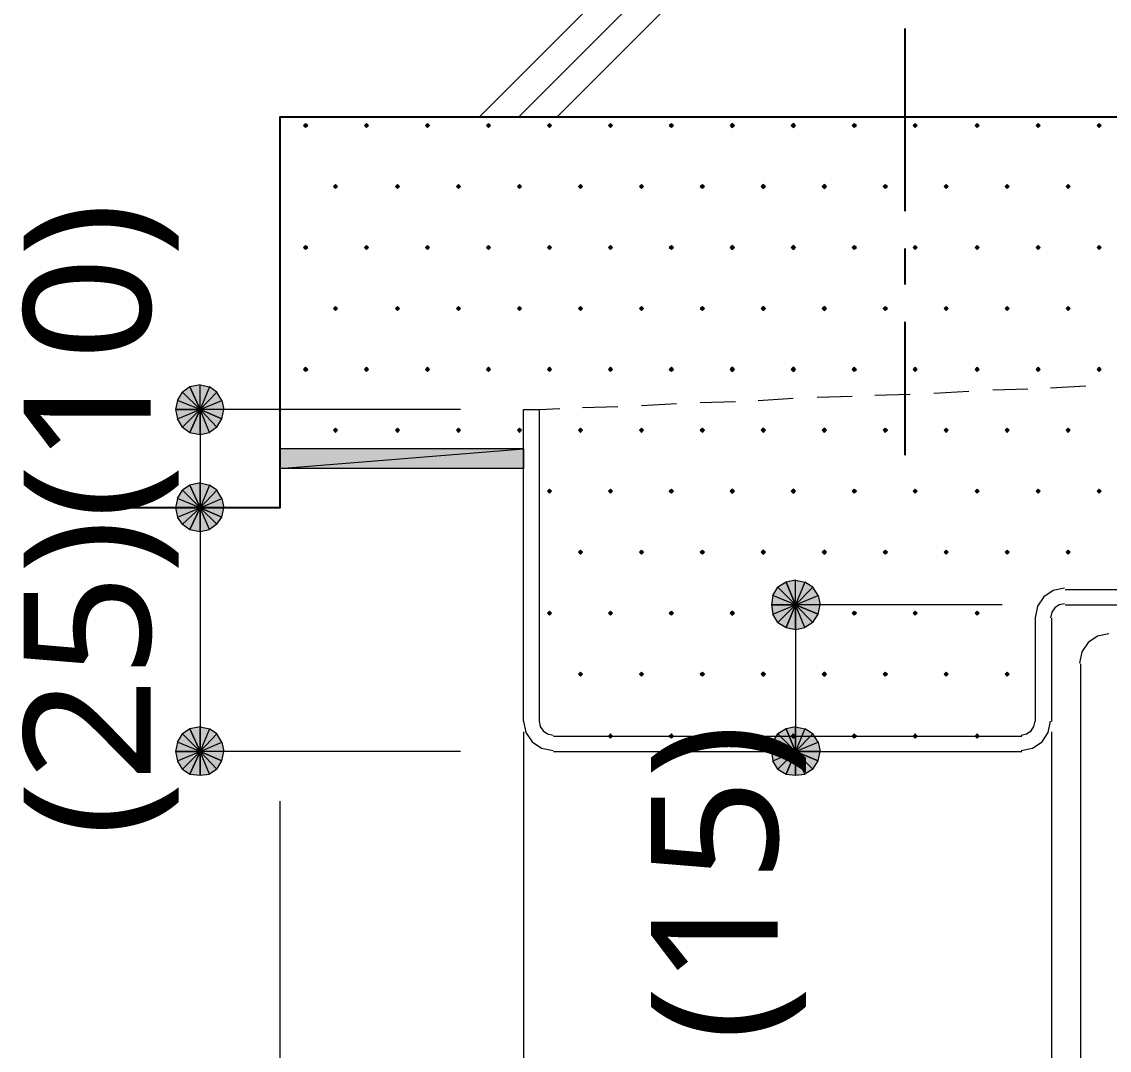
# Model space of a CAD drawing. Header units: millimetres. Extents: x 0 to 420, y 0 to 297.
# Drawn here: x 73.33 to 95.6, y 214.03 to 235.11 of the extents above; entities that cross this region are included whole.
import ezdxf
from ezdxf.enums import TextEntityAlignment as Align

# ---------------------------------------------------------------- set-up
doc = ezdxf.new("R2010")
doc.units = ezdxf.units.MM
doc.styles.add('kst32b', font='NotoSansJP-Variable.ttf')

msp = doc.modelspace()

# ---------------------------------------------------------------- hatches: boundary and pattern name
for points in [[(79.142, 233.024), (79.121, 233.003), (79.1, 232.981), (79.121, 232.96), (79.142, 232.939), (79.163, 232.96), (79.185, 232.981), (79.163, 233.003), (79.142, 233.024)], [(80.391, 233.024), (80.37, 233.003), (80.349, 232.981), (80.37, 232.96), (80.391, 232.939), (80.412, 232.96), (80.433, 232.981), (80.412, 233.003), (80.391, 233.024)], [(81.64, 233.024), (81.619, 233.003), (81.598, 232.981), (81.619, 232.96), (81.64, 232.939), (81.661, 232.96), (81.682, 232.981), (81.661, 233.003), (81.64, 233.024)], [(82.889, 233.024), (82.868, 233.003), (82.846, 232.981), (82.868, 232.96), (82.889, 232.939), (82.91, 232.96), (82.931, 232.981), (82.91, 233.003), (82.889, 233.024)], [(84.137, 233.024), (84.116, 233.003), (84.095, 232.981), (84.116, 232.96), (84.137, 232.939), (84.159, 232.96), (84.18, 232.981), (84.159, 233.003), (84.137, 233.024)], [(85.386, 233.024), (85.365, 233.003), (85.344, 232.981), (85.365, 232.96), (85.386, 232.939), (85.408, 232.96), (85.429, 232.981), (85.408, 233.003), (85.386, 233.024)], [(86.635, 233.024), (86.614, 233.003), (86.593, 232.981), (86.614, 232.96), (86.635, 232.939), (86.656, 232.96), (86.678, 232.981), (86.656, 233.003), (86.635, 233.024)], [(87.884, 233.024), (87.863, 233.003), (87.842, 232.981), (87.863, 232.96), (87.884, 232.939), (87.905, 232.96), (87.926, 232.981), (87.905, 233.003), (87.884, 233.024)], [(89.133, 233.024), (89.112, 233.003), (89.091, 232.981), (89.112, 232.96), (89.133, 232.939), (89.154, 232.96), (89.175, 232.981), (89.154, 233.003), (89.133, 233.024)], [(90.382, 233.024), (90.361, 233.003), (90.339, 232.981), (90.361, 232.96), (90.382, 232.939), (90.403, 232.96), (90.424, 232.981), (90.403, 233.003), (90.382, 233.024)], [(91.631, 233.024), (91.609, 233.003), (91.588, 232.981), (91.609, 232.96), (91.631, 232.939), (91.652, 232.96), (91.673, 232.981), (91.652, 233.003), (91.631, 233.024)], [(92.901, 233.024), (92.879, 233.003), (92.858, 232.981), (92.879, 232.96), (92.901, 232.939), (92.922, 232.96), (92.943, 232.981), (92.922, 233.003), (92.901, 233.024)], [(94.149, 233.024), (94.128, 233.003), (94.107, 232.981), (94.128, 232.96), (94.149, 232.939), (94.171, 232.96), (94.192, 232.981), (94.171, 233.003), (94.149, 233.024)], [(95.398, 233.024), (95.377, 233.003), (95.356, 232.981), (95.377, 232.96), (95.398, 232.939), (95.419, 232.96), (95.441, 232.981), (95.419, 233.003), (95.398, 233.024)], [(79.756, 231.775), (79.735, 231.754), (79.714, 231.733), (79.735, 231.712), (79.756, 231.69), (79.777, 231.712), (79.798, 231.733), (79.777, 231.754), (79.756, 231.775)], [(81.026, 231.775), (81.005, 231.754), (80.984, 231.733), (81.005, 231.712), (81.026, 231.69), (81.047, 231.712), (81.068, 231.733), (81.047, 231.754), (81.026, 231.775)], [(82.275, 231.775), (82.254, 231.754), (82.233, 231.733), (82.254, 231.712), (82.275, 231.69), (82.296, 231.712), (82.317, 231.733), (82.296, 231.754), (82.275, 231.775)], [(83.524, 231.775), (83.503, 231.754), (83.481, 231.733), (83.503, 231.712), (83.524, 231.69), (83.545, 231.712), (83.566, 231.733), (83.545, 231.754), (83.524, 231.775)], [(84.773, 231.775), (84.751, 231.754), (84.73, 231.733), (84.751, 231.712), (84.773, 231.69), (84.794, 231.712), (84.815, 231.733), (84.794, 231.754), (84.773, 231.775)], [(86.021, 231.775), (86, 231.754), (85.979, 231.733), (86, 231.712), (86.021, 231.69), (86.043, 231.712), (86.064, 231.733), (86.043, 231.754), (86.021, 231.775)], [(87.27, 231.775), (87.249, 231.754), (87.228, 231.733), (87.249, 231.712), (87.27, 231.69), (87.291, 231.712), (87.312, 231.733), (87.291, 231.754), (87.27, 231.775)], [(88.519, 231.775), (88.498, 231.754), (88.477, 231.733), (88.498, 231.712), (88.519, 231.69), (88.54, 231.712), (88.561, 231.733), (88.54, 231.754), (88.519, 231.775)], [(89.768, 231.775), (89.747, 231.754), (89.726, 231.733), (89.747, 231.712), (89.768, 231.69), (89.789, 231.712), (89.81, 231.733), (89.789, 231.754), (89.768, 231.775)], [(91.017, 231.775), (90.996, 231.754), (90.974, 231.733), (90.996, 231.712), (91.017, 231.69), (91.038, 231.712), (91.059, 231.733), (91.038, 231.754), (91.017, 231.775)], [(92.266, 231.775), (92.244, 231.754), (92.223, 231.733), (92.244, 231.712), (92.266, 231.69), (92.287, 231.712), (92.308, 231.733), (92.287, 231.754), (92.266, 231.775)], [(93.514, 231.775), (93.493, 231.754), (93.472, 231.733), (93.493, 231.712), (93.514, 231.69), (93.536, 231.712), (93.557, 231.733), (93.536, 231.754), (93.514, 231.775)], [(94.763, 231.775), (94.742, 231.754), (94.721, 231.733), (94.742, 231.712), (94.763, 231.69), (94.784, 231.712), (94.805, 231.733), (94.784, 231.754), (94.763, 231.775)], [(79.142, 230.526), (79.121, 230.505), (79.1, 230.484), (79.121, 230.463), (79.142, 230.441), (79.163, 230.463), (79.185, 230.484), (79.163, 230.505), (79.142, 230.526)], [(80.391, 230.526), (80.37, 230.505), (80.349, 230.484), (80.37, 230.463), (80.391, 230.441), (80.412, 230.463), (80.433, 230.484), (80.412, 230.505), (80.391, 230.526)], [(81.64, 230.526), (81.619, 230.505), (81.598, 230.484), (81.619, 230.463), (81.64, 230.441), (81.661, 230.463), (81.682, 230.484), (81.661, 230.505), (81.64, 230.526)], [(82.889, 230.526), (82.868, 230.505), (82.846, 230.484), (82.868, 230.463), (82.889, 230.441), (82.91, 230.463), (82.931, 230.484), (82.91, 230.505), (82.889, 230.526)], [(84.137, 230.526), (84.116, 230.505), (84.095, 230.484), (84.116, 230.463), (84.137, 230.441), (84.159, 230.463), (84.18, 230.484), (84.159, 230.505), (84.137, 230.526)], [(85.386, 230.526), (85.365, 230.505), (85.344, 230.484), (85.365, 230.463), (85.386, 230.441), (85.408, 230.463), (85.429, 230.484), (85.408, 230.505), (85.386, 230.526)], [(86.635, 230.526), (86.614, 230.505), (86.593, 230.484), (86.614, 230.463), (86.635, 230.441), (86.656, 230.463), (86.678, 230.484), (86.656, 230.505), (86.635, 230.526)], [(87.884, 230.526), (87.863, 230.505), (87.842, 230.484), (87.863, 230.463), (87.884, 230.441), (87.905, 230.463), (87.926, 230.484), (87.905, 230.505), (87.884, 230.526)], [(89.133, 230.526), (89.112, 230.505), (89.091, 230.484), (89.112, 230.463), (89.133, 230.441), (89.154, 230.463), (89.175, 230.484), (89.154, 230.505), (89.133, 230.526)], [(90.382, 230.526), (90.361, 230.505), (90.339, 230.484), (90.361, 230.463), (90.382, 230.441), (90.403, 230.463), (90.424, 230.484), (90.403, 230.505), (90.382, 230.526)], [(91.631, 230.526), (91.609, 230.505), (91.588, 230.484), (91.609, 230.463), (91.631, 230.441), (91.652, 230.463), (91.673, 230.484), (91.652, 230.505), (91.631, 230.526)], [(92.901, 230.526), (92.879, 230.505), (92.858, 230.484), (92.879, 230.463), (92.901, 230.441), (92.922, 230.463), (92.943, 230.484), (92.922, 230.505), (92.901, 230.526)], [(94.149, 230.526), (94.128, 230.505), (94.107, 230.484), (94.128, 230.463), (94.149, 230.441), (94.171, 230.463), (94.192, 230.484), (94.171, 230.505), (94.149, 230.526)], [(95.398, 230.526), (95.377, 230.505), (95.356, 230.484), (95.377, 230.463), (95.398, 230.441), (95.419, 230.463), (95.441, 230.484), (95.419, 230.505), (95.398, 230.526)], [(79.756, 229.277), (79.735, 229.256), (79.714, 229.235), (79.735, 229.214), (79.756, 229.193), (79.777, 229.214), (79.798, 229.235), (79.777, 229.256), (79.756, 229.277)], [(81.026, 229.277), (81.005, 229.256), (80.984, 229.235), (81.005, 229.214), (81.026, 229.193), (81.047, 229.214), (81.068, 229.235), (81.047, 229.256), (81.026, 229.277)], [(82.275, 229.277), (82.254, 229.256), (82.233, 229.235), (82.254, 229.214), (82.275, 229.193), (82.296, 229.214), (82.317, 229.235), (82.296, 229.256), (82.275, 229.277)], [(83.524, 229.277), (83.503, 229.256), (83.481, 229.235), (83.503, 229.214), (83.524, 229.193), (83.545, 229.214), (83.566, 229.235), (83.545, 229.256), (83.524, 229.277)], [(84.773, 229.277), (84.751, 229.256), (84.73, 229.235), (84.751, 229.214), (84.773, 229.193), (84.794, 229.214), (84.815, 229.235), (84.794, 229.256), (84.773, 229.277)], [(86.021, 229.277), (86, 229.256), (85.979, 229.235), (86, 229.214), (86.021, 229.193), (86.043, 229.214), (86.064, 229.235), (86.043, 229.256), (86.021, 229.277)], [(87.27, 229.277), (87.249, 229.256), (87.228, 229.235), (87.249, 229.214), (87.27, 229.193), (87.291, 229.214), (87.312, 229.235), (87.291, 229.256), (87.27, 229.277)], [(88.519, 229.277), (88.498, 229.256), (88.477, 229.235), (88.498, 229.214), (88.519, 229.193), (88.54, 229.214), (88.561, 229.235), (88.54, 229.256), (88.519, 229.277)], [(89.768, 229.277), (89.747, 229.256), (89.726, 229.235), (89.747, 229.214), (89.768, 229.193), (89.789, 229.214), (89.81, 229.235), (89.789, 229.256), (89.768, 229.277)], [(91.017, 229.277), (90.996, 229.256), (90.974, 229.235), (90.996, 229.214), (91.017, 229.193), (91.038, 229.214), (91.059, 229.235), (91.038, 229.256), (91.017, 229.277)], [(92.266, 229.277), (92.244, 229.256), (92.223, 229.235), (92.244, 229.214), (92.266, 229.193), (92.287, 229.214), (92.308, 229.235), (92.287, 229.256), (92.266, 229.277)], [(93.514, 229.277), (93.493, 229.256), (93.472, 229.235), (93.493, 229.214), (93.514, 229.193), (93.536, 229.214), (93.557, 229.235), (93.536, 229.256), (93.514, 229.277)], [(94.763, 229.277), (94.742, 229.256), (94.721, 229.235), (94.742, 229.214), (94.763, 229.193), (94.784, 229.214), (94.805, 229.235), (94.784, 229.256), (94.763, 229.277)], [(79.142, 228.029), (79.121, 228.007), (79.1, 227.986), (79.121, 227.965), (79.142, 227.944), (79.163, 227.965), (79.185, 227.986), (79.163, 228.007), (79.142, 228.029)], [(80.391, 228.029), (80.37, 228.007), (80.349, 227.986), (80.37, 227.965), (80.391, 227.944), (80.412, 227.965), (80.433, 227.986), (80.412, 228.007), (80.391, 228.029)], [(81.64, 228.029), (81.619, 228.007), (81.598, 227.986), (81.619, 227.965), (81.64, 227.944), (81.661, 227.965), (81.682, 227.986), (81.661, 228.007), (81.64, 228.029)], [(82.889, 228.029), (82.868, 228.007), (82.846, 227.986), (82.868, 227.965), (82.889, 227.944), (82.91, 227.965), (82.931, 227.986), (82.91, 228.007), (82.889, 228.029)], [(84.137, 228.029), (84.116, 228.007), (84.095, 227.986), (84.116, 227.965), (84.137, 227.944), (84.159, 227.965), (84.18, 227.986), (84.159, 228.007), (84.137, 228.029)], [(85.386, 228.029), (85.365, 228.007), (85.344, 227.986), (85.365, 227.965), (85.386, 227.944), (85.408, 227.965), (85.429, 227.986), (85.408, 228.007), (85.386, 228.029)], [(86.635, 228.029), (86.614, 228.007), (86.593, 227.986), (86.614, 227.965), (86.635, 227.944), (86.656, 227.965), (86.678, 227.986), (86.656, 228.007), (86.635, 228.029)], [(87.884, 228.029), (87.863, 228.007), (87.842, 227.986), (87.863, 227.965), (87.884, 227.944), (87.905, 227.965), (87.926, 227.986), (87.905, 228.007), (87.884, 228.029)], [(89.133, 228.029), (89.112, 228.007), (89.091, 227.986), (89.112, 227.965), (89.133, 227.944), (89.154, 227.965), (89.175, 227.986), (89.154, 228.007), (89.133, 228.029)], [(90.382, 228.029), (90.361, 228.007), (90.339, 227.986), (90.361, 227.965), (90.382, 227.944), (90.403, 227.965), (90.424, 227.986), (90.403, 228.007), (90.382, 228.029)], [(91.631, 228.029), (91.609, 228.007), (91.588, 227.986), (91.609, 227.965), (91.631, 227.944), (91.652, 227.965), (91.673, 227.986), (91.652, 228.007), (91.631, 228.029)], [(92.901, 228.029), (92.879, 228.007), (92.858, 227.986), (92.879, 227.965), (92.901, 227.944), (92.922, 227.965), (92.943, 227.986), (92.922, 228.007), (92.901, 228.029)], [(94.149, 228.029), (94.128, 228.007), (94.107, 227.986), (94.128, 227.965), (94.149, 227.944), (94.171, 227.965), (94.192, 227.986), (94.171, 228.007), (94.149, 228.029)], [(95.398, 228.029), (95.377, 228.007), (95.356, 227.986), (95.377, 227.965), (95.398, 227.944), (95.419, 227.965), (95.441, 227.986), (95.419, 228.007), (95.398, 228.029)], [(76.771, 226.695), (76.983, 226.653), (76.983, 227.161), (76.771, 226.695)], [(79.756, 226.78), (79.735, 226.758), (79.714, 226.737), (79.735, 226.716), (79.756, 226.695), (79.777, 226.716), (79.798, 226.737), (79.777, 226.758), (79.756, 226.78)], [(81.026, 226.78), (81.005, 226.758), (80.984, 226.737), (81.005, 226.716), (81.026, 226.695), (81.047, 226.716), (81.068, 226.737), (81.047, 226.758), (81.026, 226.78)], [(82.275, 226.78), (82.254, 226.758), (82.233, 226.737), (82.254, 226.716), (82.275, 226.695), (82.296, 226.716), (82.317, 226.737), (82.296, 226.758), (82.275, 226.78)], [(83.524, 226.78), (83.503, 226.758), (83.481, 226.737), (83.503, 226.716), (83.524, 226.695), (83.545, 226.716), (83.566, 226.737), (83.545, 226.758), (83.524, 226.78)], [(84.773, 226.78), (84.751, 226.758), (84.73, 226.737), (84.751, 226.716), (84.773, 226.695), (84.794, 226.716), (84.815, 226.737), (84.794, 226.758), (84.773, 226.78)], [(86.021, 226.78), (86, 226.758), (85.979, 226.737), (86, 226.716), (86.021, 226.695), (86.043, 226.716), (86.064, 226.737), (86.043, 226.758), (86.021, 226.78)], [(87.27, 226.78), (87.249, 226.758), (87.228, 226.737), (87.249, 226.716), (87.27, 226.695), (87.291, 226.716), (87.312, 226.737), (87.291, 226.758), (87.27, 226.78)], [(88.519, 226.78), (88.498, 226.758), (88.477, 226.737), (88.498, 226.716), (88.519, 226.695), (88.54, 226.716), (88.561, 226.737), (88.54, 226.758), (88.519, 226.78)], [(89.768, 226.78), (89.747, 226.758), (89.726, 226.737), (89.747, 226.716), (89.768, 226.695), (89.789, 226.716), (89.81, 226.737), (89.789, 226.758), (89.768, 226.78)], [(91.017, 226.78), (90.996, 226.758), (90.974, 226.737), (90.996, 226.716), (91.017, 226.695), (91.038, 226.716), (91.059, 226.737), (91.038, 226.758), (91.017, 226.78)], [(92.266, 226.78), (92.244, 226.758), (92.223, 226.737), (92.244, 226.716), (92.266, 226.695), (92.287, 226.716), (92.308, 226.737), (92.287, 226.758), (92.266, 226.78)], [(93.514, 226.78), (93.493, 226.758), (93.472, 226.737), (93.493, 226.716), (93.514, 226.695), (93.536, 226.716), (93.557, 226.737), (93.536, 226.758), (93.514, 226.78)], [(94.763, 226.78), (94.742, 226.758), (94.721, 226.737), (94.742, 226.716), (94.763, 226.695), (94.784, 226.716), (94.805, 226.737), (94.784, 226.758), (94.763, 226.78)], [(84.137, 225.531), (84.116, 225.51), (84.095, 225.488), (84.116, 225.467), (84.137, 225.446), (84.159, 225.467), (84.18, 225.488), (84.159, 225.51), (84.137, 225.531)], [(85.386, 225.531), (85.365, 225.51), (85.344, 225.488), (85.365, 225.467), (85.386, 225.446), (85.408, 225.467), (85.429, 225.488), (85.408, 225.51), (85.386, 225.531)], [(86.635, 225.531), (86.614, 225.51), (86.593, 225.488), (86.614, 225.467), (86.635, 225.446), (86.656, 225.467), (86.678, 225.488), (86.656, 225.51), (86.635, 225.531)], [(87.884, 225.531), (87.863, 225.51), (87.842, 225.488), (87.863, 225.467), (87.884, 225.446), (87.905, 225.467), (87.926, 225.488), (87.905, 225.51), (87.884, 225.531)], [(89.133, 225.531), (89.112, 225.51), (89.091, 225.488), (89.112, 225.467), (89.133, 225.446), (89.154, 225.467), (89.175, 225.488), (89.154, 225.51), (89.133, 225.531)], [(90.382, 225.531), (90.361, 225.51), (90.339, 225.488), (90.361, 225.467), (90.382, 225.446), (90.403, 225.467), (90.424, 225.488), (90.403, 225.51), (90.382, 225.531)], [(91.631, 225.531), (91.609, 225.51), (91.588, 225.488), (91.609, 225.467), (91.631, 225.446), (91.652, 225.467), (91.673, 225.488), (91.652, 225.51), (91.631, 225.531)], [(92.901, 225.531), (92.879, 225.51), (92.858, 225.488), (92.879, 225.467), (92.901, 225.446), (92.922, 225.467), (92.943, 225.488), (92.922, 225.51), (92.901, 225.531)], [(94.149, 225.531), (94.128, 225.51), (94.107, 225.488), (94.128, 225.467), (94.149, 225.446), (94.171, 225.467), (94.192, 225.488), (94.171, 225.51), (94.149, 225.531)], [(95.398, 225.531), (95.377, 225.51), (95.356, 225.488), (95.377, 225.467), (95.398, 225.446), (95.419, 225.467), (95.441, 225.488), (95.419, 225.51), (95.398, 225.531)], [(76.771, 224.705), (76.983, 224.663), (76.983, 225.15), (76.771, 224.705)], [(84.773, 224.282), (84.751, 224.261), (84.73, 224.24), (84.751, 224.218), (84.773, 224.197), (84.794, 224.218), (84.815, 224.24), (84.794, 224.261), (84.773, 224.282)], [(86.021, 224.282), (86, 224.261), (85.979, 224.24), (86, 224.218), (86.021, 224.197), (86.043, 224.218), (86.064, 224.24), (86.043, 224.261), (86.021, 224.282)], [(87.27, 224.282), (87.249, 224.261), (87.228, 224.24), (87.249, 224.218), (87.27, 224.197), (87.291, 224.218), (87.312, 224.24), (87.291, 224.261), (87.27, 224.282)], [(88.519, 224.282), (88.498, 224.261), (88.477, 224.24), (88.498, 224.218), (88.519, 224.197), (88.54, 224.218), (88.561, 224.24), (88.54, 224.261), (88.519, 224.282)], [(89.768, 224.282), (89.747, 224.261), (89.726, 224.24), (89.747, 224.218), (89.768, 224.197), (89.789, 224.218), (89.81, 224.24), (89.789, 224.261), (89.768, 224.282)], [(91.017, 224.282), (90.996, 224.261), (90.974, 224.24), (90.996, 224.218), (91.017, 224.197), (91.038, 224.218), (91.059, 224.24), (91.038, 224.261), (91.017, 224.282)], [(92.266, 224.282), (92.244, 224.261), (92.223, 224.24), (92.244, 224.218), (92.266, 224.197), (92.287, 224.218), (92.308, 224.24), (92.287, 224.261), (92.266, 224.282)], [(93.514, 224.282), (93.493, 224.261), (93.472, 224.24), (93.493, 224.218), (93.514, 224.197), (93.536, 224.218), (93.557, 224.24), (93.536, 224.261), (93.514, 224.282)], [(94.763, 224.282), (94.742, 224.261), (94.721, 224.24), (94.742, 224.218), (94.763, 224.197), (94.784, 224.218), (94.805, 224.24), (94.784, 224.261), (94.763, 224.282)], [(84.137, 223.033), (84.116, 223.012), (84.095, 222.991), (84.116, 222.97), (84.137, 222.948), (84.159, 222.97), (84.18, 222.991), (84.159, 223.012), (84.137, 223.033)], [(85.386, 223.033), (85.365, 223.012), (85.344, 222.991), (85.365, 222.97), (85.386, 222.948), (85.408, 222.97), (85.429, 222.991), (85.408, 223.012), (85.386, 223.033)], [(86.635, 223.033), (86.614, 223.012), (86.593, 222.991), (86.614, 222.97), (86.635, 222.948), (86.656, 222.97), (86.678, 222.991), (86.656, 223.012), (86.635, 223.033)], [(87.884, 223.033), (87.863, 223.012), (87.842, 222.991), (87.863, 222.97), (87.884, 222.948), (87.905, 222.97), (87.926, 222.991), (87.905, 223.012), (87.884, 223.033)], [(88.985, 222.695), (89.175, 222.652), (89.175, 223.16), (88.985, 222.695)], [(90.382, 223.033), (90.361, 223.012), (90.339, 222.991), (90.361, 222.97), (90.382, 222.948), (90.403, 222.97), (90.424, 222.991), (90.403, 223.012), (90.382, 223.033)], [(91.631, 223.033), (91.609, 223.012), (91.588, 222.991), (91.609, 222.97), (91.631, 222.948), (91.652, 222.97), (91.673, 222.991), (91.652, 223.012), (91.631, 223.033)], [(92.901, 223.033), (92.879, 223.012), (92.858, 222.991), (92.879, 222.97), (92.901, 222.948), (92.922, 222.97), (92.943, 222.991), (92.922, 223.012), (92.901, 223.033)], [(84.773, 221.784), (84.751, 221.763), (84.73, 221.742), (84.751, 221.721), (84.773, 221.7), (84.794, 221.721), (84.815, 221.742), (84.794, 221.763), (84.773, 221.784)], [(86.021, 221.784), (86, 221.763), (85.979, 221.742), (86, 221.721), (86.021, 221.7), (86.043, 221.721), (86.064, 221.742), (86.043, 221.763), (86.021, 221.784)], [(87.27, 221.784), (87.249, 221.763), (87.228, 221.742), (87.249, 221.721), (87.27, 221.7), (87.291, 221.721), (87.312, 221.742), (87.291, 221.763), (87.27, 221.784)], [(88.519, 221.784), (88.498, 221.763), (88.477, 221.742), (88.498, 221.721), (88.519, 221.7), (88.54, 221.721), (88.561, 221.742), (88.54, 221.763), (88.519, 221.784)], [(89.768, 221.784), (89.747, 221.763), (89.726, 221.742), (89.747, 221.721), (89.768, 221.7), (89.789, 221.721), (89.81, 221.742), (89.789, 221.763), (89.768, 221.784)], [(91.017, 221.784), (90.996, 221.763), (90.974, 221.742), (90.996, 221.721), (91.017, 221.7), (91.038, 221.721), (91.059, 221.742), (91.038, 221.763), (91.017, 221.784)], [(92.266, 221.784), (92.244, 221.763), (92.223, 221.742), (92.244, 221.721), (92.266, 221.7), (92.287, 221.721), (92.308, 221.742), (92.287, 221.763), (92.266, 221.784)], [(93.514, 221.784), (93.493, 221.763), (93.472, 221.742), (93.493, 221.721), (93.514, 221.7), (93.536, 221.721), (93.557, 221.742), (93.536, 221.763), (93.514, 221.784)], [(85.386, 220.514), (85.365, 220.493), (85.344, 220.472), (85.365, 220.451), (85.386, 220.43), (85.408, 220.451), (85.429, 220.472), (85.408, 220.493), (85.386, 220.514)], [(86.635, 220.514), (86.614, 220.493), (86.593, 220.472), (86.614, 220.451), (86.635, 220.43), (86.656, 220.451), (86.678, 220.472), (86.656, 220.493), (86.635, 220.514)], [(87.884, 220.514), (87.863, 220.493), (87.842, 220.472), (87.863, 220.451), (87.884, 220.43), (87.905, 220.451), (87.926, 220.472), (87.905, 220.493), (87.884, 220.514)], [(89.133, 220.514), (89.112, 220.493), (89.091, 220.472), (89.112, 220.451), (89.133, 220.43), (89.154, 220.451), (89.175, 220.472), (89.154, 220.493), (89.133, 220.514)], [(90.382, 220.514), (90.361, 220.493), (90.339, 220.472), (90.361, 220.451), (90.382, 220.43), (90.403, 220.451), (90.424, 220.472), (90.403, 220.493), (90.382, 220.514)], [(91.631, 220.514), (91.609, 220.493), (91.588, 220.472), (91.609, 220.451), (91.631, 220.43), (91.652, 220.451), (91.673, 220.472), (91.652, 220.493), (91.631, 220.514)], [(92.901, 220.514), (92.879, 220.493), (92.858, 220.472), (92.879, 220.451), (92.901, 220.43), (92.922, 220.451), (92.943, 220.472), (92.922, 220.493), (92.901, 220.514)], [(76.771, 219.689), (76.983, 219.668), (76.983, 220.154), (76.771, 219.689)], [(88.985, 219.689), (89.175, 219.668), (89.175, 220.154), (88.985, 219.689)]]:
    msp.add_hatch(color=7).paths.add_polyline_path(points)
h = msp.add_hatch(color=7)
h.paths.add_polyline_path([(77.322, 227.521), (77.174, 227.626), (76.983, 227.161), (77.322, 227.521)])
h.paths.add_polyline_path([(77.174, 227.626), (76.983, 227.161), (76.983, 227.669), (77.174, 227.626)])
h.paths.add_polyline_path([(76.983, 227.161), (76.983, 227.669), (76.771, 227.626), (76.983, 227.161)])
h = msp.add_hatch(color=7)
h.paths.add_polyline_path([(76.771, 227.626), (76.623, 227.521), (76.983, 227.161), (76.771, 227.626)])
h.paths.add_polyline_path([(76.623, 227.521), (76.983, 227.161), (76.518, 227.351), (76.623, 227.521)])
h.paths.add_polyline_path([(76.983, 227.161), (76.518, 227.351), (76.475, 227.161), (76.983, 227.161)])
h = msp.add_hatch(color=7)
h.paths.add_polyline_path([(77.428, 226.97), (77.47, 227.161), (76.983, 227.161), (77.428, 226.97)])
h.paths.add_polyline_path([(77.47, 227.161), (76.983, 227.161), (77.428, 227.351), (77.47, 227.161)])
h.paths.add_polyline_path([(76.983, 227.161), (77.428, 227.351), (77.322, 227.521), (76.983, 227.161)])
h = msp.add_hatch(color=7)
h.paths.add_polyline_path([(76.475, 227.161), (76.518, 226.97), (76.983, 227.161), (76.475, 227.161)])
h.paths.add_polyline_path([(76.518, 226.97), (76.983, 227.161), (76.623, 226.801), (76.518, 226.97)])
h.paths.add_polyline_path([(76.983, 227.161), (76.623, 226.801), (76.771, 226.695), (76.983, 227.161)])
h = msp.add_hatch(color=7)
h.paths.add_polyline_path([(76.983, 226.653), (77.174, 226.695), (76.983, 227.161), (76.983, 226.653)])
h.paths.add_polyline_path([(77.174, 226.695), (76.983, 227.161), (77.322, 226.801), (77.174, 226.695)])
h.paths.add_polyline_path([(76.983, 227.161), (77.322, 226.801), (77.428, 226.97), (76.983, 227.161)])
h = msp.add_hatch(color=7)
h.paths.add_polyline_path([(78.613, 226.356), (78.613, 225.954), (83.608, 226.356), (78.613, 226.356)])
h.paths.add_polyline_path([(78.613, 225.954), (83.608, 226.356), (83.608, 225.954), (78.613, 225.954)])
h = msp.add_hatch(color=7)
h.paths.add_polyline_path([(76.771, 225.615), (76.623, 225.51), (76.983, 225.15), (76.771, 225.615)])
h.paths.add_polyline_path([(76.623, 225.51), (76.983, 225.15), (76.518, 225.34), (76.623, 225.51)])
h.paths.add_polyline_path([(76.983, 225.15), (76.518, 225.34), (76.475, 225.15), (76.983, 225.15)])
h = msp.add_hatch(color=7)
h.paths.add_polyline_path([(77.322, 225.51), (77.174, 225.615), (76.983, 225.15), (77.322, 225.51)])
h.paths.add_polyline_path([(77.174, 225.615), (76.983, 225.15), (76.983, 225.658), (77.174, 225.615)])
h.paths.add_polyline_path([(76.983, 225.15), (76.983, 225.658), (76.771, 225.615), (76.983, 225.15)])
h = msp.add_hatch(color=7)
h.paths.add_polyline_path([(77.428, 224.959), (77.47, 225.15), (76.983, 225.15), (77.428, 224.959)])
h.paths.add_polyline_path([(77.47, 225.15), (76.983, 225.15), (77.428, 225.34), (77.47, 225.15)])
h.paths.add_polyline_path([(76.983, 225.15), (77.428, 225.34), (77.322, 225.51), (76.983, 225.15)])
h = msp.add_hatch(color=7)
h.paths.add_polyline_path([(76.475, 225.15), (76.518, 224.959), (76.983, 225.15), (76.475, 225.15)])
h.paths.add_polyline_path([(76.518, 224.959), (76.983, 225.15), (76.623, 224.811), (76.518, 224.959)])
h.paths.add_polyline_path([(76.983, 225.15), (76.623, 224.811), (76.771, 224.705), (76.983, 225.15)])
h = msp.add_hatch(color=7)
h.paths.add_polyline_path([(76.983, 224.663), (77.174, 224.705), (76.983, 225.15), (76.983, 224.663)])
h.paths.add_polyline_path([(77.174, 224.705), (76.983, 225.15), (77.322, 224.811), (77.174, 224.705)])
h.paths.add_polyline_path([(76.983, 225.15), (77.322, 224.811), (77.428, 224.959), (76.983, 225.15)])
h = msp.add_hatch(color=7)
h.paths.add_polyline_path([(89.535, 223.52), (89.366, 223.626), (89.175, 223.16), (89.535, 223.52)])
h.paths.add_polyline_path([(89.366, 223.626), (89.175, 223.16), (89.175, 223.668), (89.366, 223.626)])
h.paths.add_polyline_path([(89.175, 223.16), (89.175, 223.668), (88.985, 223.626), (89.175, 223.16)])
h = msp.add_hatch(color=7)
h.paths.add_polyline_path([(88.985, 223.626), (88.815, 223.52), (89.175, 223.16), (88.985, 223.626)])
h.paths.add_polyline_path([(88.815, 223.52), (89.175, 223.16), (88.71, 223.351), (88.815, 223.52)])
h.paths.add_polyline_path([(89.175, 223.16), (88.71, 223.351), (88.688, 223.16), (89.175, 223.16)])
h = msp.add_hatch(color=7)
h.paths.add_polyline_path([(89.641, 222.97), (89.683, 223.16), (89.175, 223.16), (89.641, 222.97)])
h.paths.add_polyline_path([(89.683, 223.16), (89.175, 223.16), (89.641, 223.351), (89.683, 223.16)])
h.paths.add_polyline_path([(89.175, 223.16), (89.641, 223.351), (89.535, 223.52), (89.175, 223.16)])
h = msp.add_hatch(color=7)
h.paths.add_polyline_path([(88.688, 223.16), (88.71, 222.97), (89.175, 223.16), (88.688, 223.16)])
h.paths.add_polyline_path([(88.71, 222.97), (89.175, 223.16), (88.815, 222.8), (88.71, 222.97)])
h.paths.add_polyline_path([(89.175, 223.16), (88.815, 222.8), (88.985, 222.695), (89.175, 223.16)])
h = msp.add_hatch(color=7)
h.paths.add_polyline_path([(89.175, 222.652), (89.366, 222.695), (89.175, 223.16), (89.175, 222.652)])
h.paths.add_polyline_path([(89.366, 222.695), (89.175, 223.16), (89.535, 222.8), (89.366, 222.695)])
h.paths.add_polyline_path([(89.175, 223.16), (89.535, 222.8), (89.641, 222.97), (89.175, 223.16)])
h = msp.add_hatch(color=7)
h.paths.add_polyline_path([(76.771, 220.62), (76.623, 220.514), (76.983, 220.154), (76.771, 220.62)])
h.paths.add_polyline_path([(76.623, 220.514), (76.983, 220.154), (76.518, 220.345), (76.623, 220.514)])
h.paths.add_polyline_path([(76.983, 220.154), (76.518, 220.345), (76.475, 220.154), (76.983, 220.154)])
h = msp.add_hatch(color=7)
h.paths.add_polyline_path([(77.322, 220.514), (77.174, 220.62), (76.983, 220.154), (77.322, 220.514)])
h.paths.add_polyline_path([(77.174, 220.62), (76.983, 220.154), (76.983, 220.662), (77.174, 220.62)])
h.paths.add_polyline_path([(76.983, 220.154), (76.983, 220.662), (76.771, 220.62), (76.983, 220.154)])
h = msp.add_hatch(color=7)
h.paths.add_polyline_path([(88.985, 220.62), (88.815, 220.514), (89.175, 220.154), (88.985, 220.62)])
h.paths.add_polyline_path([(88.815, 220.514), (89.175, 220.154), (88.71, 220.345), (88.815, 220.514)])
h.paths.add_polyline_path([(89.175, 220.154), (88.71, 220.345), (88.688, 220.154), (89.175, 220.154)])
h = msp.add_hatch(color=7)
h.paths.add_polyline_path([(89.535, 220.514), (89.366, 220.62), (89.175, 220.154), (89.535, 220.514)])
h.paths.add_polyline_path([(89.366, 220.62), (89.175, 220.154), (89.175, 220.662), (89.366, 220.62)])
h.paths.add_polyline_path([(89.175, 220.154), (89.175, 220.662), (88.985, 220.62), (89.175, 220.154)])
h = msp.add_hatch(color=7)
h.paths.add_polyline_path([(77.428, 219.964), (77.47, 220.154), (76.983, 220.154), (77.428, 219.964)])
h.paths.add_polyline_path([(77.47, 220.154), (76.983, 220.154), (77.428, 220.345), (77.47, 220.154)])
h.paths.add_polyline_path([(76.983, 220.154), (77.428, 220.345), (77.322, 220.514), (76.983, 220.154)])
h = msp.add_hatch(color=7)
h.paths.add_polyline_path([(89.641, 219.964), (89.683, 220.154), (89.175, 220.154), (89.641, 219.964)])
h.paths.add_polyline_path([(89.683, 220.154), (89.175, 220.154), (89.641, 220.345), (89.683, 220.154)])
h.paths.add_polyline_path([(89.175, 220.154), (89.641, 220.345), (89.535, 220.514), (89.175, 220.154)])
h = msp.add_hatch(color=7)
h.paths.add_polyline_path([(76.475, 220.154), (76.518, 219.964), (76.983, 220.154), (76.475, 220.154)])
h.paths.add_polyline_path([(76.518, 219.964), (76.983, 220.154), (76.623, 219.795), (76.518, 219.964)])
h.paths.add_polyline_path([(76.983, 220.154), (76.623, 219.795), (76.771, 219.689), (76.983, 220.154)])
h = msp.add_hatch(color=7)
h.paths.add_polyline_path([(76.983, 219.668), (77.174, 219.689), (76.983, 220.154), (76.983, 219.668)])
h.paths.add_polyline_path([(77.174, 219.689), (76.983, 220.154), (77.322, 219.795), (77.174, 219.689)])
h.paths.add_polyline_path([(76.983, 220.154), (77.322, 219.795), (77.428, 219.964), (76.983, 220.154)])
h = msp.add_hatch(color=7)
h.paths.add_polyline_path([(88.688, 220.154), (88.71, 219.964), (89.175, 220.154), (88.688, 220.154)])
h.paths.add_polyline_path([(88.71, 219.964), (89.175, 220.154), (88.815, 219.795), (88.71, 219.964)])
h.paths.add_polyline_path([(89.175, 220.154), (88.815, 219.795), (88.985, 219.689), (89.175, 220.154)])
h = msp.add_hatch(color=7)
h.paths.add_polyline_path([(89.175, 219.668), (89.366, 219.689), (89.175, 220.154), (89.175, 219.668)])
h.paths.add_polyline_path([(89.366, 219.689), (89.175, 220.154), (89.535, 219.795), (89.366, 219.689)])
h.paths.add_polyline_path([(89.175, 220.154), (89.535, 219.795), (89.641, 219.964), (89.175, 220.154)])

# ---------------------------------------------------------------- linework, layer by layer
at = {"lineweight": 25}
for points in [[(101.621, 252.603), (101.621, 233.151), (78.613, 233.151), (78.613, 225.15), (75.015, 225.15)], [(91.419, 234.971), (91.419, 231.225)], [(91.419, 230.463), (91.419, 229.722)], [(91.419, 228.96), (91.419, 226.229)]]:
    msp.add_lwpolyline(points, dxfattribs=at)
at = {"lineweight": 13}
for points in [[(82.698, 233.151), (101.621, 252.074)], [(83.503, 233.151), (101.621, 251.27)], [(84.286, 233.151), (101.621, 250.486)], [(90.805, 227.457), (91.525, 227.478)], [(92.012, 227.499), (92.731, 227.542)], [(93.218, 227.563), (93.938, 227.584)], [(94.403, 227.605), (95.123, 227.647)], [(84.815, 227.203), (85.535, 227.224)], [(86.021, 227.245), (86.741, 227.288)], [(87.228, 227.309), (87.948, 227.33)], [(88.413, 227.351), (89.133, 227.393)], [(89.62, 227.415), (90.339, 227.436)], [(82.317, 227.161), (76.983, 227.161)], [(76.983, 227.161), (76.983, 225.15), (76.983, 220.154)], [(83.608, 220.768), (83.608, 227.161), (83.926, 227.161), (83.926, 220.768)], [(83.926, 227.161), (84.349, 227.182)], [(94.689, 223.499), (94.454, 223.451), (94.263, 223.322), (94.133, 223.13), (94.086, 222.896)], [(94.7, 223.478), (103.018, 223.478)], [(93.409, 223.16), (89.175, 223.16)], [(89.175, 223.16), (89.175, 220.154)], [(94.689, 223.181), (94.578, 223.159), (94.487, 223.098), (94.426, 223.007), (94.403, 222.896)], [(94.7, 223.16), (103.018, 223.16)], [(94.086, 222.885), (94.086, 220.768)], [(94.425, 222.885), (94.425, 220.768)], [(95.599, 222.568), (95.364, 222.52), (95.173, 222.391), (95.043, 222.199), (94.996, 221.964)], [(95.017, 221.954), (95.017, 200.766)], [(83.608, 220.779), (83.656, 220.544), (83.785, 220.352), (83.977, 220.223), (84.212, 220.176)], [(83.926, 220.779), (83.948, 220.668), (84.01, 220.577), (84.1, 220.516), (84.212, 220.493)], [(93.8, 220.176), (94.035, 220.223), (94.227, 220.352), (94.356, 220.544), (94.403, 220.779)], [(93.8, 220.493), (93.911, 220.516), (94.002, 220.577), (94.063, 220.668), (94.086, 220.779)], [(83.608, 220.557), (83.608, 200.766)], [(94.425, 220.557), (94.425, 200.766)], [(84.222, 220.472), (93.811, 220.472)], [(82.317, 220.154), (76.983, 220.154)], [(84.222, 220.154), (93.811, 220.154)], [(78.613, 219.138), (78.613, 203.75)]]:
    msp.add_lwpolyline(points, dxfattribs=at)
at = {"lineweight": 0}
for points in [[(79.142, 233.024), (79.121, 233.003), (79.1, 232.981), (79.121, 232.96), (79.142, 232.939), (79.163, 232.96), (79.185, 232.981), (79.163, 233.003)], [(80.391, 233.024), (80.37, 233.003), (80.349, 232.981), (80.37, 232.96), (80.391, 232.939), (80.412, 232.96), (80.433, 232.981), (80.412, 233.003)], [(81.64, 233.024), (81.619, 233.003), (81.598, 232.981), (81.619, 232.96), (81.64, 232.939), (81.661, 232.96), (81.682, 232.981), (81.661, 233.003)], [(82.889, 233.024), (82.868, 233.003), (82.846, 232.981), (82.868, 232.96), (82.889, 232.939), (82.91, 232.96), (82.931, 232.981), (82.91, 233.003)], [(84.137, 233.024), (84.116, 233.003), (84.095, 232.981), (84.116, 232.96), (84.137, 232.939), (84.159, 232.96), (84.18, 232.981), (84.159, 233.003)], [(85.386, 233.024), (85.365, 233.003), (85.344, 232.981), (85.365, 232.96), (85.386, 232.939), (85.408, 232.96), (85.429, 232.981), (85.408, 233.003)], [(86.635, 233.024), (86.614, 233.003), (86.593, 232.981), (86.614, 232.96), (86.635, 232.939), (86.656, 232.96), (86.678, 232.981), (86.656, 233.003)], [(87.884, 233.024), (87.863, 233.003), (87.842, 232.981), (87.863, 232.96), (87.884, 232.939), (87.905, 232.96), (87.926, 232.981), (87.905, 233.003)], [(89.133, 233.024), (89.112, 233.003), (89.091, 232.981), (89.112, 232.96), (89.133, 232.939), (89.154, 232.96), (89.175, 232.981), (89.154, 233.003)], [(90.382, 233.024), (90.361, 233.003), (90.339, 232.981), (90.361, 232.96), (90.382, 232.939), (90.403, 232.96), (90.424, 232.981), (90.403, 233.003)], [(91.631, 233.024), (91.609, 233.003), (91.588, 232.981), (91.609, 232.96), (91.631, 232.939), (91.652, 232.96), (91.673, 232.981), (91.652, 233.003)], [(92.901, 233.024), (92.879, 233.003), (92.858, 232.981), (92.879, 232.96), (92.901, 232.939), (92.922, 232.96), (92.943, 232.981), (92.922, 233.003)], [(94.149, 233.024), (94.128, 233.003), (94.107, 232.981), (94.128, 232.96), (94.149, 232.939), (94.171, 232.96), (94.192, 232.981), (94.171, 233.003)], [(95.398, 233.024), (95.377, 233.003), (95.356, 232.981), (95.377, 232.96), (95.398, 232.939), (95.419, 232.96), (95.441, 232.981), (95.419, 233.003)], [(79.756, 231.775), (79.735, 231.754), (79.714, 231.733), (79.735, 231.712), (79.756, 231.69), (79.777, 231.712), (79.798, 231.733), (79.777, 231.754)], [(81.026, 231.775), (81.005, 231.754), (80.984, 231.733), (81.005, 231.712), (81.026, 231.69), (81.047, 231.712), (81.068, 231.733), (81.047, 231.754)], [(82.275, 231.775), (82.254, 231.754), (82.233, 231.733), (82.254, 231.712), (82.275, 231.69), (82.296, 231.712), (82.317, 231.733), (82.296, 231.754)], [(83.524, 231.775), (83.503, 231.754), (83.481, 231.733), (83.503, 231.712), (83.524, 231.69), (83.545, 231.712), (83.566, 231.733), (83.545, 231.754)], [(84.773, 231.775), (84.751, 231.754), (84.73, 231.733), (84.751, 231.712), (84.773, 231.69), (84.794, 231.712), (84.815, 231.733), (84.794, 231.754)], [(86.021, 231.775), (86, 231.754), (85.979, 231.733), (86, 231.712), (86.021, 231.69), (86.043, 231.712), (86.064, 231.733), (86.043, 231.754)], [(87.27, 231.775), (87.249, 231.754), (87.228, 231.733), (87.249, 231.712), (87.27, 231.69), (87.291, 231.712), (87.312, 231.733), (87.291, 231.754)], [(88.519, 231.775), (88.498, 231.754), (88.477, 231.733), (88.498, 231.712), (88.519, 231.69), (88.54, 231.712), (88.561, 231.733), (88.54, 231.754)], [(89.768, 231.775), (89.747, 231.754), (89.726, 231.733), (89.747, 231.712), (89.768, 231.69), (89.789, 231.712), (89.81, 231.733), (89.789, 231.754)], [(91.017, 231.775), (90.996, 231.754), (90.974, 231.733), (90.996, 231.712), (91.017, 231.69), (91.038, 231.712), (91.059, 231.733), (91.038, 231.754)], [(92.266, 231.775), (92.244, 231.754), (92.223, 231.733), (92.244, 231.712), (92.266, 231.69), (92.287, 231.712), (92.308, 231.733), (92.287, 231.754)], [(93.514, 231.775), (93.493, 231.754), (93.472, 231.733), (93.493, 231.712), (93.514, 231.69), (93.536, 231.712), (93.557, 231.733), (93.536, 231.754)], [(94.763, 231.775), (94.742, 231.754), (94.721, 231.733), (94.742, 231.712), (94.763, 231.69), (94.784, 231.712), (94.805, 231.733), (94.784, 231.754)], [(79.142, 230.526), (79.121, 230.505), (79.1, 230.484), (79.121, 230.463), (79.142, 230.441), (79.163, 230.463), (79.185, 230.484), (79.163, 230.505)], [(80.391, 230.526), (80.37, 230.505), (80.349, 230.484), (80.37, 230.463), (80.391, 230.441), (80.412, 230.463), (80.433, 230.484), (80.412, 230.505)], [(81.64, 230.526), (81.619, 230.505), (81.598, 230.484), (81.619, 230.463), (81.64, 230.441), (81.661, 230.463), (81.682, 230.484), (81.661, 230.505)], [(82.889, 230.526), (82.868, 230.505), (82.846, 230.484), (82.868, 230.463), (82.889, 230.441), (82.91, 230.463), (82.931, 230.484), (82.91, 230.505)], [(84.137, 230.526), (84.116, 230.505), (84.095, 230.484), (84.116, 230.463), (84.137, 230.441), (84.159, 230.463), (84.18, 230.484), (84.159, 230.505)], [(85.386, 230.526), (85.365, 230.505), (85.344, 230.484), (85.365, 230.463), (85.386, 230.441), (85.408, 230.463), (85.429, 230.484), (85.408, 230.505)], [(86.635, 230.526), (86.614, 230.505), (86.593, 230.484), (86.614, 230.463), (86.635, 230.441), (86.656, 230.463), (86.678, 230.484), (86.656, 230.505)], [(87.884, 230.526), (87.863, 230.505), (87.842, 230.484), (87.863, 230.463), (87.884, 230.441), (87.905, 230.463), (87.926, 230.484), (87.905, 230.505)], [(89.133, 230.526), (89.112, 230.505), (89.091, 230.484), (89.112, 230.463), (89.133, 230.441), (89.154, 230.463), (89.175, 230.484), (89.154, 230.505)], [(90.382, 230.526), (90.361, 230.505), (90.339, 230.484), (90.361, 230.463), (90.382, 230.441), (90.403, 230.463), (90.424, 230.484), (90.403, 230.505)], [(91.631, 230.526), (91.609, 230.505), (91.588, 230.484), (91.609, 230.463), (91.631, 230.441), (91.652, 230.463), (91.673, 230.484), (91.652, 230.505)], [(92.901, 230.526), (92.879, 230.505), (92.858, 230.484), (92.879, 230.463), (92.901, 230.441), (92.922, 230.463), (92.943, 230.484), (92.922, 230.505)], [(94.149, 230.526), (94.128, 230.505), (94.107, 230.484), (94.128, 230.463), (94.149, 230.441), (94.171, 230.463), (94.192, 230.484), (94.171, 230.505)], [(95.398, 230.526), (95.377, 230.505), (95.356, 230.484), (95.377, 230.463), (95.398, 230.441), (95.419, 230.463), (95.441, 230.484), (95.419, 230.505)], [(79.756, 229.277), (79.735, 229.256), (79.714, 229.235), (79.735, 229.214), (79.756, 229.193), (79.777, 229.214), (79.798, 229.235), (79.777, 229.256)], [(81.026, 229.277), (81.005, 229.256), (80.984, 229.235), (81.005, 229.214), (81.026, 229.193), (81.047, 229.214), (81.068, 229.235), (81.047, 229.256)], [(82.275, 229.277), (82.254, 229.256), (82.233, 229.235), (82.254, 229.214), (82.275, 229.193), (82.296, 229.214), (82.317, 229.235), (82.296, 229.256)], [(83.524, 229.277), (83.503, 229.256), (83.481, 229.235), (83.503, 229.214), (83.524, 229.193), (83.545, 229.214), (83.566, 229.235), (83.545, 229.256)], [(84.773, 229.277), (84.751, 229.256), (84.73, 229.235), (84.751, 229.214), (84.773, 229.193), (84.794, 229.214), (84.815, 229.235), (84.794, 229.256)], [(86.021, 229.277), (86, 229.256), (85.979, 229.235), (86, 229.214), (86.021, 229.193), (86.043, 229.214), (86.064, 229.235), (86.043, 229.256)], [(87.27, 229.277), (87.249, 229.256), (87.228, 229.235), (87.249, 229.214), (87.27, 229.193), (87.291, 229.214), (87.312, 229.235), (87.291, 229.256)], [(88.519, 229.277), (88.498, 229.256), (88.477, 229.235), (88.498, 229.214), (88.519, 229.193), (88.54, 229.214), (88.561, 229.235), (88.54, 229.256)], [(89.768, 229.277), (89.747, 229.256), (89.726, 229.235), (89.747, 229.214), (89.768, 229.193), (89.789, 229.214), (89.81, 229.235), (89.789, 229.256)], [(91.017, 229.277), (90.996, 229.256), (90.974, 229.235), (90.996, 229.214), (91.017, 229.193), (91.038, 229.214), (91.059, 229.235), (91.038, 229.256)], [(92.266, 229.277), (92.244, 229.256), (92.223, 229.235), (92.244, 229.214), (92.266, 229.193), (92.287, 229.214), (92.308, 229.235), (92.287, 229.256)], [(93.514, 229.277), (93.493, 229.256), (93.472, 229.235), (93.493, 229.214), (93.514, 229.193), (93.536, 229.214), (93.557, 229.235), (93.536, 229.256)], [(94.763, 229.277), (94.742, 229.256), (94.721, 229.235), (94.742, 229.214), (94.763, 229.193), (94.784, 229.214), (94.805, 229.235), (94.784, 229.256)], [(79.142, 228.029), (79.121, 228.007), (79.1, 227.986), (79.121, 227.965), (79.142, 227.944), (79.163, 227.965), (79.185, 227.986), (79.163, 228.007)], [(80.391, 228.029), (80.37, 228.007), (80.349, 227.986), (80.37, 227.965), (80.391, 227.944), (80.412, 227.965), (80.433, 227.986), (80.412, 228.007)], [(81.64, 228.029), (81.619, 228.007), (81.598, 227.986), (81.619, 227.965), (81.64, 227.944), (81.661, 227.965), (81.682, 227.986), (81.661, 228.007)], [(82.889, 228.029), (82.868, 228.007), (82.846, 227.986), (82.868, 227.965), (82.889, 227.944), (82.91, 227.965), (82.931, 227.986), (82.91, 228.007)], [(84.137, 228.029), (84.116, 228.007), (84.095, 227.986), (84.116, 227.965), (84.137, 227.944), (84.159, 227.965), (84.18, 227.986), (84.159, 228.007)], [(85.386, 228.029), (85.365, 228.007), (85.344, 227.986), (85.365, 227.965), (85.386, 227.944), (85.408, 227.965), (85.429, 227.986), (85.408, 228.007)], [(86.635, 228.029), (86.614, 228.007), (86.593, 227.986), (86.614, 227.965), (86.635, 227.944), (86.656, 227.965), (86.678, 227.986), (86.656, 228.007)], [(87.884, 228.029), (87.863, 228.007), (87.842, 227.986), (87.863, 227.965), (87.884, 227.944), (87.905, 227.965), (87.926, 227.986), (87.905, 228.007)], [(89.133, 228.029), (89.112, 228.007), (89.091, 227.986), (89.112, 227.965), (89.133, 227.944), (89.154, 227.965), (89.175, 227.986), (89.154, 228.007)], [(90.382, 228.029), (90.361, 228.007), (90.339, 227.986), (90.361, 227.965), (90.382, 227.944), (90.403, 227.965), (90.424, 227.986), (90.403, 228.007)], [(91.631, 228.029), (91.609, 228.007), (91.588, 227.986), (91.609, 227.965), (91.631, 227.944), (91.652, 227.965), (91.673, 227.986), (91.652, 228.007)], [(92.901, 228.029), (92.879, 228.007), (92.858, 227.986), (92.879, 227.965), (92.901, 227.944), (92.922, 227.965), (92.943, 227.986), (92.922, 228.007)], [(94.149, 228.029), (94.128, 228.007), (94.107, 227.986), (94.128, 227.965), (94.149, 227.944), (94.171, 227.965), (94.192, 227.986), (94.171, 228.007)], [(95.398, 228.029), (95.377, 228.007), (95.356, 227.986), (95.377, 227.965), (95.398, 227.944), (95.419, 227.965), (95.441, 227.986), (95.419, 228.007)], [(76.983, 227.161), (76.983, 227.669), (76.771, 227.626)], [(77.174, 227.626), (76.983, 227.161), (76.983, 227.669)], [(76.623, 227.521), (76.983, 227.161), (76.518, 227.351)], [(76.771, 227.626), (76.623, 227.521), (76.983, 227.161)], [(77.322, 227.521), (77.174, 227.626), (76.983, 227.161)], [(76.983, 227.161), (77.428, 227.351), (77.322, 227.521)], [(76.983, 227.161), (76.518, 227.351), (76.475, 227.161)], [(77.47, 227.161), (76.983, 227.161), (77.428, 227.351)], [(76.475, 227.161), (76.518, 226.97), (76.983, 227.161)], [(76.518, 226.97), (76.983, 227.161), (76.623, 226.801)], [(76.983, 227.161), (76.623, 226.801), (76.771, 226.695)], [(76.771, 226.695), (76.983, 226.653), (76.983, 227.161)], [(76.983, 226.653), (77.174, 226.695), (76.983, 227.161)], [(77.174, 226.695), (76.983, 227.161), (77.322, 226.801)], [(76.983, 227.161), (77.322, 226.801), (77.428, 226.97)], [(77.428, 226.97), (77.47, 227.161), (76.983, 227.161)], [(79.756, 226.78), (79.735, 226.758), (79.714, 226.737), (79.735, 226.716), (79.756, 226.695), (79.777, 226.716), (79.798, 226.737), (79.777, 226.758)], [(81.026, 226.78), (81.005, 226.758), (80.984, 226.737), (81.005, 226.716), (81.026, 226.695), (81.047, 226.716), (81.068, 226.737), (81.047, 226.758)], [(82.275, 226.78), (82.254, 226.758), (82.233, 226.737), (82.254, 226.716), (82.275, 226.695), (82.296, 226.716), (82.317, 226.737), (82.296, 226.758)], [(83.524, 226.78), (83.503, 226.758), (83.481, 226.737), (83.503, 226.716), (83.524, 226.695), (83.545, 226.716), (83.566, 226.737), (83.545, 226.758)], [(84.773, 226.78), (84.751, 226.758), (84.73, 226.737), (84.751, 226.716), (84.773, 226.695), (84.794, 226.716), (84.815, 226.737), (84.794, 226.758)], [(86.021, 226.78), (86, 226.758), (85.979, 226.737), (86, 226.716), (86.021, 226.695), (86.043, 226.716), (86.064, 226.737), (86.043, 226.758)], [(87.27, 226.78), (87.249, 226.758), (87.228, 226.737), (87.249, 226.716), (87.27, 226.695), (87.291, 226.716), (87.312, 226.737), (87.291, 226.758)], [(88.519, 226.78), (88.498, 226.758), (88.477, 226.737), (88.498, 226.716), (88.519, 226.695), (88.54, 226.716), (88.561, 226.737), (88.54, 226.758)], [(89.768, 226.78), (89.747, 226.758), (89.726, 226.737), (89.747, 226.716), (89.768, 226.695), (89.789, 226.716), (89.81, 226.737), (89.789, 226.758)], [(91.017, 226.78), (90.996, 226.758), (90.974, 226.737), (90.996, 226.716), (91.017, 226.695), (91.038, 226.716), (91.059, 226.737), (91.038, 226.758)], [(92.266, 226.78), (92.244, 226.758), (92.223, 226.737), (92.244, 226.716), (92.266, 226.695), (92.287, 226.716), (92.308, 226.737), (92.287, 226.758)], [(93.514, 226.78), (93.493, 226.758), (93.472, 226.737), (93.493, 226.716), (93.514, 226.695), (93.536, 226.716), (93.557, 226.737), (93.536, 226.758)], [(94.763, 226.78), (94.742, 226.758), (94.721, 226.737), (94.742, 226.716), (94.763, 226.695), (94.784, 226.716), (94.805, 226.737), (94.784, 226.758)], [(78.613, 226.356), (78.613, 225.954), (83.608, 226.356)], [(78.613, 225.954), (83.608, 226.356), (83.608, 225.954)], [(76.623, 225.51), (76.983, 225.15), (76.518, 225.34)], [(76.771, 225.615), (76.623, 225.51), (76.983, 225.15)], [(76.983, 225.15), (76.983, 225.658), (76.771, 225.615)], [(77.174, 225.615), (76.983, 225.15), (76.983, 225.658)], [(77.322, 225.51), (77.174, 225.615), (76.983, 225.15)], [(76.983, 225.15), (77.428, 225.34), (77.322, 225.51)], [(84.137, 225.531), (84.116, 225.51), (84.095, 225.488), (84.116, 225.467), (84.137, 225.446), (84.159, 225.467), (84.18, 225.488), (84.159, 225.51)], [(85.386, 225.531), (85.365, 225.51), (85.344, 225.488), (85.365, 225.467), (85.386, 225.446), (85.408, 225.467), (85.429, 225.488), (85.408, 225.51)], [(86.635, 225.531), (86.614, 225.51), (86.593, 225.488), (86.614, 225.467), (86.635, 225.446), (86.656, 225.467), (86.678, 225.488), (86.656, 225.51)], [(87.884, 225.531), (87.863, 225.51), (87.842, 225.488), (87.863, 225.467), (87.884, 225.446), (87.905, 225.467), (87.926, 225.488), (87.905, 225.51)], [(89.133, 225.531), (89.112, 225.51), (89.091, 225.488), (89.112, 225.467), (89.133, 225.446), (89.154, 225.467), (89.175, 225.488), (89.154, 225.51)], [(90.382, 225.531), (90.361, 225.51), (90.339, 225.488), (90.361, 225.467), (90.382, 225.446), (90.403, 225.467), (90.424, 225.488), (90.403, 225.51)], [(91.631, 225.531), (91.609, 225.51), (91.588, 225.488), (91.609, 225.467), (91.631, 225.446), (91.652, 225.467), (91.673, 225.488), (91.652, 225.51)], [(92.901, 225.531), (92.879, 225.51), (92.858, 225.488), (92.879, 225.467), (92.901, 225.446), (92.922, 225.467), (92.943, 225.488), (92.922, 225.51)], [(94.149, 225.531), (94.128, 225.51), (94.107, 225.488), (94.128, 225.467), (94.149, 225.446), (94.171, 225.467), (94.192, 225.488), (94.171, 225.51)], [(95.398, 225.531), (95.377, 225.51), (95.356, 225.488), (95.377, 225.467), (95.398, 225.446), (95.419, 225.467), (95.441, 225.488), (95.419, 225.51)], [(76.983, 225.15), (76.518, 225.34), (76.475, 225.15)], [(77.47, 225.15), (76.983, 225.15), (77.428, 225.34)], [(76.475, 225.15), (76.518, 224.959), (76.983, 225.15)], [(76.518, 224.959), (76.983, 225.15), (76.623, 224.811)], [(76.983, 225.15), (76.623, 224.811), (76.771, 224.705)], [(76.771, 224.705), (76.983, 224.663), (76.983, 225.15)], [(76.983, 224.663), (77.174, 224.705), (76.983, 225.15)], [(77.174, 224.705), (76.983, 225.15), (77.322, 224.811)], [(76.983, 225.15), (77.322, 224.811), (77.428, 224.959)], [(77.428, 224.959), (77.47, 225.15), (76.983, 225.15)], [(84.773, 224.282), (84.751, 224.261), (84.73, 224.24), (84.751, 224.218), (84.773, 224.197), (84.794, 224.218), (84.815, 224.24), (84.794, 224.261)], [(86.021, 224.282), (86, 224.261), (85.979, 224.24), (86, 224.218), (86.021, 224.197), (86.043, 224.218), (86.064, 224.24), (86.043, 224.261)], [(87.27, 224.282), (87.249, 224.261), (87.228, 224.24), (87.249, 224.218), (87.27, 224.197), (87.291, 224.218), (87.312, 224.24), (87.291, 224.261)], [(88.519, 224.282), (88.498, 224.261), (88.477, 224.24), (88.498, 224.218), (88.519, 224.197), (88.54, 224.218), (88.561, 224.24), (88.54, 224.261)], [(89.768, 224.282), (89.747, 224.261), (89.726, 224.24), (89.747, 224.218), (89.768, 224.197), (89.789, 224.218), (89.81, 224.24), (89.789, 224.261)], [(91.017, 224.282), (90.996, 224.261), (90.974, 224.24), (90.996, 224.218), (91.017, 224.197), (91.038, 224.218), (91.059, 224.24), (91.038, 224.261)], [(92.266, 224.282), (92.244, 224.261), (92.223, 224.24), (92.244, 224.218), (92.266, 224.197), (92.287, 224.218), (92.308, 224.24), (92.287, 224.261)], [(93.514, 224.282), (93.493, 224.261), (93.472, 224.24), (93.493, 224.218), (93.514, 224.197), (93.536, 224.218), (93.557, 224.24), (93.536, 224.261)], [(94.763, 224.282), (94.742, 224.261), (94.721, 224.24), (94.742, 224.218), (94.763, 224.197), (94.784, 224.218), (94.805, 224.24), (94.784, 224.261)], [(89.175, 223.16), (89.175, 223.668), (88.985, 223.626)], [(89.366, 223.626), (89.175, 223.16), (89.175, 223.668)], [(88.815, 223.52), (89.175, 223.16), (88.71, 223.351)], [(88.985, 223.626), (88.815, 223.52), (89.175, 223.16)], [(89.535, 223.52), (89.366, 223.626), (89.175, 223.16)], [(89.175, 223.16), (89.641, 223.351), (89.535, 223.52)], [(89.175, 223.16), (88.71, 223.351), (88.688, 223.16)], [(89.683, 223.16), (89.175, 223.16), (89.641, 223.351)], [(84.137, 223.033), (84.116, 223.012), (84.095, 222.991), (84.116, 222.97), (84.137, 222.948), (84.159, 222.97), (84.18, 222.991), (84.159, 223.012)], [(85.386, 223.033), (85.365, 223.012), (85.344, 222.991), (85.365, 222.97), (85.386, 222.948), (85.408, 222.97), (85.429, 222.991), (85.408, 223.012)], [(86.635, 223.033), (86.614, 223.012), (86.593, 222.991), (86.614, 222.97), (86.635, 222.948), (86.656, 222.97), (86.678, 222.991), (86.656, 223.012)], [(87.884, 223.033), (87.863, 223.012), (87.842, 222.991), (87.863, 222.97), (87.884, 222.948), (87.905, 222.97), (87.926, 222.991), (87.905, 223.012)], [(88.688, 223.16), (88.71, 222.97), (89.175, 223.16)], [(88.71, 222.97), (89.175, 223.16), (88.815, 222.8)], [(89.175, 223.16), (88.815, 222.8), (88.985, 222.695)], [(88.985, 222.695), (89.175, 222.652), (89.175, 223.16)], [(89.175, 222.652), (89.366, 222.695), (89.175, 223.16)], [(89.366, 222.695), (89.175, 223.16), (89.535, 222.8)], [(89.175, 223.16), (89.535, 222.8), (89.641, 222.97)], [(89.641, 222.97), (89.683, 223.16), (89.175, 223.16)], [(90.382, 223.033), (90.361, 223.012), (90.339, 222.991), (90.361, 222.97), (90.382, 222.948), (90.403, 222.97), (90.424, 222.991), (90.403, 223.012)], [(91.631, 223.033), (91.609, 223.012), (91.588, 222.991), (91.609, 222.97), (91.631, 222.948), (91.652, 222.97), (91.673, 222.991), (91.652, 223.012)], [(92.901, 223.033), (92.879, 223.012), (92.858, 222.991), (92.879, 222.97), (92.901, 222.948), (92.922, 222.97), (92.943, 222.991), (92.922, 223.012)], [(84.773, 221.784), (84.751, 221.763), (84.73, 221.742), (84.751, 221.721), (84.773, 221.7), (84.794, 221.721), (84.815, 221.742), (84.794, 221.763)], [(86.021, 221.784), (86, 221.763), (85.979, 221.742), (86, 221.721), (86.021, 221.7), (86.043, 221.721), (86.064, 221.742), (86.043, 221.763)], [(87.27, 221.784), (87.249, 221.763), (87.228, 221.742), (87.249, 221.721), (87.27, 221.7), (87.291, 221.721), (87.312, 221.742), (87.291, 221.763)], [(88.519, 221.784), (88.498, 221.763), (88.477, 221.742), (88.498, 221.721), (88.519, 221.7), (88.54, 221.721), (88.561, 221.742), (88.54, 221.763)], [(89.768, 221.784), (89.747, 221.763), (89.726, 221.742), (89.747, 221.721), (89.768, 221.7), (89.789, 221.721), (89.81, 221.742), (89.789, 221.763)], [(91.017, 221.784), (90.996, 221.763), (90.974, 221.742), (90.996, 221.721), (91.017, 221.7), (91.038, 221.721), (91.059, 221.742), (91.038, 221.763)], [(92.266, 221.784), (92.244, 221.763), (92.223, 221.742), (92.244, 221.721), (92.266, 221.7), (92.287, 221.721), (92.308, 221.742), (92.287, 221.763)], [(93.514, 221.784), (93.493, 221.763), (93.472, 221.742), (93.493, 221.721), (93.514, 221.7), (93.536, 221.721), (93.557, 221.742), (93.536, 221.763)], [(76.771, 220.62), (76.623, 220.514), (76.983, 220.154)], [(76.983, 220.154), (76.983, 220.662), (76.771, 220.62)], [(77.174, 220.62), (76.983, 220.154), (76.983, 220.662)], [(77.322, 220.514), (77.174, 220.62), (76.983, 220.154)], [(88.985, 220.62), (88.815, 220.514), (89.175, 220.154)], [(89.175, 220.154), (89.175, 220.662), (88.985, 220.62)], [(89.366, 220.62), (89.175, 220.154), (89.175, 220.662)], [(89.535, 220.514), (89.366, 220.62), (89.175, 220.154)], [(76.983, 220.154), (76.518, 220.345), (76.475, 220.154)], [(76.623, 220.514), (76.983, 220.154), (76.518, 220.345)], [(76.983, 220.154), (77.428, 220.345), (77.322, 220.514)], [(77.47, 220.154), (76.983, 220.154), (77.428, 220.345)], [(85.386, 220.514), (85.365, 220.493), (85.344, 220.472), (85.365, 220.451), (85.386, 220.43), (85.408, 220.451), (85.429, 220.472), (85.408, 220.493)], [(86.635, 220.514), (86.614, 220.493), (86.593, 220.472), (86.614, 220.451), (86.635, 220.43), (86.656, 220.451), (86.678, 220.472), (86.656, 220.493)], [(87.884, 220.514), (87.863, 220.493), (87.842, 220.472), (87.863, 220.451), (87.884, 220.43), (87.905, 220.451), (87.926, 220.472), (87.905, 220.493)], [(89.175, 220.154), (88.71, 220.345), (88.688, 220.154)], [(88.815, 220.514), (89.175, 220.154), (88.71, 220.345)], [(89.133, 220.514), (89.112, 220.493), (89.091, 220.472), (89.112, 220.451), (89.133, 220.43), (89.154, 220.451), (89.175, 220.472), (89.154, 220.493)], [(89.175, 220.154), (89.641, 220.345), (89.535, 220.514)], [(89.683, 220.154), (89.175, 220.154), (89.641, 220.345)], [(90.382, 220.514), (90.361, 220.493), (90.339, 220.472), (90.361, 220.451), (90.382, 220.43), (90.403, 220.451), (90.424, 220.472), (90.403, 220.493)], [(91.631, 220.514), (91.609, 220.493), (91.588, 220.472), (91.609, 220.451), (91.631, 220.43), (91.652, 220.451), (91.673, 220.472), (91.652, 220.493)], [(92.901, 220.514), (92.879, 220.493), (92.858, 220.472), (92.879, 220.451), (92.901, 220.43), (92.922, 220.451), (92.943, 220.472), (92.922, 220.493)], [(76.475, 220.154), (76.518, 219.964), (76.983, 220.154)], [(76.518, 219.964), (76.983, 220.154), (76.623, 219.795)], [(76.983, 220.154), (76.623, 219.795), (76.771, 219.689)], [(76.771, 219.689), (76.983, 219.668), (76.983, 220.154)], [(76.983, 219.668), (77.174, 219.689), (76.983, 220.154)], [(77.174, 219.689), (76.983, 220.154), (77.322, 219.795)], [(76.983, 220.154), (77.322, 219.795), (77.428, 219.964)], [(77.428, 219.964), (77.47, 220.154), (76.983, 220.154)], [(88.688, 220.154), (88.71, 219.964), (89.175, 220.154)], [(88.71, 219.964), (89.175, 220.154), (88.815, 219.795)], [(89.175, 220.154), (88.815, 219.795), (88.985, 219.689)], [(88.985, 219.689), (89.175, 219.668), (89.175, 220.154)], [(89.175, 219.668), (89.366, 219.689), (89.175, 220.154)], [(89.366, 219.689), (89.175, 220.154), (89.535, 219.795)], [(89.175, 220.154), (89.535, 219.795), (89.641, 219.964)], [(89.641, 219.964), (89.683, 220.154), (89.175, 220.154)]]:
    msp.add_lwpolyline(points, close=True, dxfattribs=at)

# ---------------------------------------------------------------- texts
at = {"style": 'kst32b'}
for s, p, p2 in [('(10)', (75.967, 224.917), (75.967, 231.414)), ('(25)', (75.967, 218.419), (75.967, 224.916)), ('(15)', (88.815, 214.228), (88.815, 220.725))]:
    msp.add_text(s, height=2.5989, dxfattribs=at).set_placement(p, p2, align=Align.FIT)

doc.saveas('drawing.dxf')
